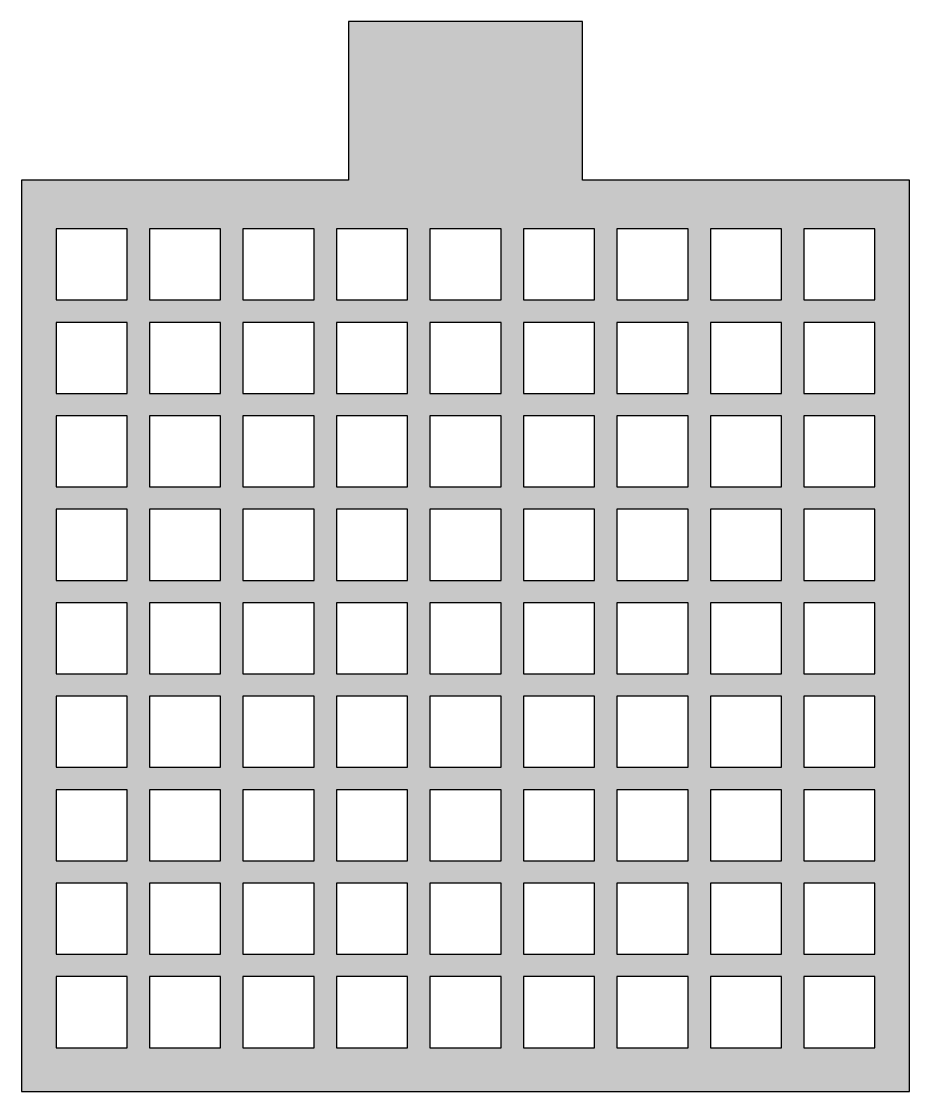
# Model space of a CAD drawing. Header units: millimetres. Extents: x -663 to 207, y 62 to 291.
# Drawn here: x -662.8 to -472.8, y 61.5 to 290.5 of the extents above; entities that cross this region are included whole.
import ezdxf

# ---------------------------------------------------------------- set-up
doc = ezdxf.new("R2010")
doc.units = ezdxf.units.MM
doc.layers.add('MASTER', color=1, linetype='Continuous')

msp = doc.modelspace()

# ---------------------------------------------------------------- hatches: boundary and pattern name
at = {"linetype": 'Continuous', "true_color": 0xadd8e6}
h = msp.add_hatch(color=254, dxfattribs=at)
h.paths.add_polyline_path([(-472.846981, 256.548787), (-542.846981, 256.548787), (-542.846981, 290.548787), (-592.846981, 290.548787), (-592.846981, 256.548787), (-662.846981, 256.548787), (-662.846981, 61.548787), (-472.846981, 61.548787)])
h.paths.add_polyline_path([(-655.446981, 150.948787), (-655.446981, 166.148787), (-640.246981, 166.148787), (-640.246981, 150.948787)], flags=16)
h.paths.add_polyline_path([(-655.446981, 146.148787), (-640.246981, 146.148787), (-640.246981, 130.948787), (-655.446981, 130.948787)], flags=16)
h.paths.add_polyline_path([(-655.446981, 170.948787), (-655.446981, 186.148787), (-640.246981, 186.148787), (-640.246981, 170.948787)], flags=16)
h.paths.add_polyline_path([(-635.446981, 150.948787), (-635.446981, 166.148787), (-620.246981, 166.148787), (-620.246981, 150.948787)], flags=16)
h.paths.add_polyline_path([(-635.446981, 146.148787), (-620.246981, 146.148787), (-620.246981, 130.948787), (-635.446981, 130.948787)], flags=16)
h.paths.add_polyline_path([(-655.446981, 126.148787), (-640.246981, 126.148787), (-640.246981, 110.948787), (-655.446981, 110.948787)], flags=16)
h.paths.add_polyline_path([(-635.446981, 170.948787), (-635.446981, 186.148787), (-620.246981, 186.148787), (-620.246981, 170.948787)], flags=16)
h.paths.add_polyline_path([(-635.446981, 126.148787), (-620.246981, 126.148787), (-620.246981, 110.948787), (-635.446981, 110.948787)], flags=16)
h.paths.add_polyline_path([(-655.446981, 190.948787), (-655.446981, 206.148787), (-640.246981, 206.148787), (-640.246981, 190.948787)], flags=16)
h.paths.add_polyline_path([(-615.446981, 150.948787), (-615.446981, 166.148787), (-600.246981, 166.148787), (-600.246981, 150.948787)], flags=16)
h.paths.add_polyline_path([(-615.446981, 146.148787), (-600.246981, 146.148787), (-600.246981, 130.948787), (-615.446981, 130.948787)], flags=16)
h.paths.add_polyline_path([(-655.446981, 106.148787), (-640.246981, 106.148787), (-640.246981, 90.948787), (-655.446981, 90.948787)], flags=16)
h.paths.add_polyline_path([(-635.446981, 190.948787), (-635.446981, 206.148787), (-620.246981, 206.148787), (-620.246981, 190.948787)], flags=16)
h.paths.add_polyline_path([(-615.446981, 170.948787), (-615.446981, 186.148787), (-600.246981, 186.148787), (-600.246981, 170.948787)], flags=16)
h.paths.add_polyline_path([(-615.446981, 126.148787), (-600.246981, 126.148787), (-600.246981, 110.948787), (-615.446981, 110.948787)], flags=16)
h.paths.add_polyline_path([(-635.446981, 106.148787), (-620.246981, 106.148787), (-620.246981, 90.948787), (-635.446981, 90.948787)], flags=16)
h.paths.add_polyline_path([(-615.446981, 190.948787), (-615.446981, 206.148787), (-600.246981, 206.148787), (-600.246981, 190.948787)], flags=16)
h.paths.add_polyline_path([(-615.446981, 106.148787), (-600.246981, 106.148787), (-600.246981, 90.948787), (-615.446981, 90.948787)], flags=16)
h.paths.add_polyline_path([(-655.446981, 210.948787), (-655.446981, 226.148787), (-640.246981, 226.148787), (-640.246981, 210.948787)], flags=16)
h.paths.add_polyline_path([(-595.446981, 150.948787), (-595.446981, 166.148787), (-580.246981, 166.148787), (-580.246981, 150.948787)], flags=16)
h.paths.add_polyline_path([(-595.446981, 146.148787), (-580.246981, 146.148787), (-580.246981, 130.948787), (-595.446981, 130.948787)], flags=16)
h.paths.add_polyline_path([(-655.446981, 86.148787), (-640.246981, 86.148787), (-640.246981, 70.948787), (-655.446981, 70.948787)], flags=16)
h.paths.add_polyline_path([(-635.446981, 210.948787), (-635.446981, 226.148787), (-620.246981, 226.148787), (-620.246981, 210.948787)], flags=16)
h.paths.add_polyline_path([(-595.446981, 170.948787), (-595.446981, 186.148787), (-580.246981, 186.148787), (-580.246981, 170.948787)], flags=16)
h.paths.add_polyline_path([(-595.446981, 126.148787), (-580.246981, 126.148787), (-580.246981, 110.948787), (-595.446981, 110.948787)], flags=16)
h.paths.add_polyline_path([(-635.446981, 86.148787), (-620.246981, 86.148787), (-620.246981, 70.948787), (-635.446981, 70.948787)], flags=16)
h.paths.add_polyline_path([(-615.446981, 210.948787), (-615.446981, 226.148787), (-600.246981, 226.148787), (-600.246981, 210.948787)], flags=16)
h.paths.add_polyline_path([(-595.446981, 190.948787), (-595.446981, 206.148787), (-580.246981, 206.148787), (-580.246981, 190.948787)], flags=16)
h.paths.add_polyline_path([(-595.446981, 106.148787), (-580.246981, 106.148787), (-580.246981, 90.948787), (-595.446981, 90.948787)], flags=16)
h.paths.add_polyline_path([(-615.446981, 86.148787), (-600.246981, 86.148787), (-600.246981, 70.948787), (-615.446981, 70.948787)], flags=16)
h.paths.add_polyline_path([(-655.446981, 230.948787), (-655.446981, 246.148787), (-640.246981, 246.148787), (-640.246981, 230.948787)], flags=16)
h.paths.add_polyline_path([(-575.446981, 150.948787), (-575.446981, 166.148787), (-560.246981, 166.148787), (-560.246981, 150.948787)], flags=16)
h.paths.add_polyline_path([(-575.446981, 146.148787), (-560.246981, 146.148787), (-560.246981, 130.948787), (-575.446981, 130.948787)], flags=16)
h.paths.add_polyline_path([(-635.446981, 230.948787), (-635.446981, 246.148787), (-620.246981, 246.148787), (-620.246981, 230.948787)], flags=16)
h.paths.add_polyline_path([(-575.446981, 170.948787), (-575.446981, 186.148787), (-560.246981, 186.148787), (-560.246981, 170.948787)], flags=16)
h.paths.add_polyline_path([(-575.446981, 126.148787), (-560.246981, 126.148787), (-560.246981, 110.948787), (-575.446981, 110.948787)], flags=16)
h.paths.add_polyline_path([(-595.446981, 210.948787), (-595.446981, 226.148787), (-580.246981, 226.148787), (-580.246981, 210.948787)], flags=16)
h.paths.add_polyline_path([(-595.446981, 86.148787), (-580.246981, 86.148787), (-580.246981, 70.948787), (-595.446981, 70.948787)], flags=16)
h.paths.add_polyline_path([(-615.446981, 230.948787), (-615.446981, 246.148787), (-600.246981, 246.148787), (-600.246981, 230.948787)], flags=16)
h.paths.add_polyline_path([(-575.446981, 190.948787), (-575.446981, 206.148787), (-560.246981, 206.148787), (-560.246981, 190.948787)], flags=16)
h.paths.add_polyline_path([(-575.446981, 106.148787), (-560.246981, 106.148787), (-560.246981, 90.948787), (-575.446981, 90.948787)], flags=16)
h.paths.add_polyline_path([(-595.446981, 230.948787), (-595.446981, 246.148787), (-580.246981, 246.148787), (-580.246981, 230.948787)], flags=16)
h.paths.add_polyline_path([(-555.446981, 150.948787), (-555.446981, 166.148787), (-540.246981, 166.148787), (-540.246981, 150.948787)], flags=16)
h.paths.add_polyline_path([(-555.446981, 146.148787), (-540.246981, 146.148787), (-540.246981, 130.948787), (-555.446981, 130.948787)], flags=16)
h.paths.add_polyline_path([(-575.446981, 210.948787), (-575.446981, 226.148787), (-560.246981, 226.148787), (-560.246981, 210.948787)], flags=16)
h.paths.add_polyline_path([(-575.446981, 86.148787), (-560.246981, 86.148787), (-560.246981, 70.948787), (-575.446981, 70.948787)], flags=16)
h.paths.add_polyline_path([(-555.446981, 170.948787), (-555.446981, 186.148787), (-540.246981, 186.148787), (-540.246981, 170.948787)], flags=16)
h.paths.add_polyline_path([(-555.446981, 126.148787), (-540.246981, 126.148787), (-540.246981, 110.948787), (-555.446981, 110.948787)], flags=16)
h.paths.add_polyline_path([(-555.446981, 190.948787), (-555.446981, 206.148787), (-540.246981, 206.148787), (-540.246981, 190.948787)], flags=16)
h.paths.add_polyline_path([(-555.446981, 106.148787), (-540.246981, 106.148787), (-540.246981, 90.948787), (-555.446981, 90.948787)], flags=16)
h.paths.add_polyline_path([(-575.446981, 230.948787), (-575.446981, 246.148787), (-560.246981, 246.148787), (-560.246981, 230.948787)], flags=16)
h.paths.add_polyline_path([(-555.446981, 210.948787), (-555.446981, 226.148787), (-540.246981, 226.148787), (-540.246981, 210.948787)], flags=16)
h.paths.add_polyline_path([(-555.446981, 86.148787), (-540.246981, 86.148787), (-540.246981, 70.948787), (-555.446981, 70.948787)], flags=16)
h.paths.add_polyline_path([(-535.446981, 150.948787), (-535.446981, 166.148787), (-520.246981, 166.148787), (-520.246981, 150.948787)], flags=16)
h.paths.add_polyline_path([(-535.446981, 146.148787), (-520.246981, 146.148787), (-520.246981, 130.948787), (-535.446981, 130.948787)], flags=16)
h.paths.add_polyline_path([(-535.446981, 170.948787), (-535.446981, 186.148787), (-520.246981, 186.148787), (-520.246981, 170.948787)], flags=16)
h.paths.add_polyline_path([(-535.446981, 126.148787), (-520.246981, 126.148787), (-520.246981, 110.948787), (-535.446981, 110.948787)], flags=16)
h.paths.add_polyline_path([(-535.446981, 190.948787), (-535.446981, 206.148787), (-520.246981, 206.148787), (-520.246981, 190.948787)], flags=16)
h.paths.add_polyline_path([(-535.446981, 106.148787), (-520.246981, 106.148787), (-520.246981, 90.948787), (-535.446981, 90.948787)], flags=16)
h.paths.add_polyline_path([(-555.446981, 230.948787), (-555.446981, 246.148787), (-540.246981, 246.148787), (-540.246981, 230.948787)], flags=16)
h.paths.add_polyline_path([(-535.446981, 210.948787), (-535.446981, 226.148787), (-520.246981, 226.148787), (-520.246981, 210.948787)], flags=16)
h.paths.add_polyline_path([(-535.446981, 86.148787), (-520.246981, 86.148787), (-520.246981, 70.948787), (-535.446981, 70.948787)], flags=16)
h.paths.add_polyline_path([(-515.446981, 150.948787), (-515.446981, 166.148787), (-500.246981, 166.148787), (-500.246981, 150.948787)], flags=16)
h.paths.add_polyline_path([(-515.446981, 146.148787), (-500.246981, 146.148787), (-500.246981, 130.948787), (-515.446981, 130.948787)], flags=16)
h.paths.add_polyline_path([(-515.446981, 170.948787), (-515.446981, 186.148787), (-500.246981, 186.148787), (-500.246981, 170.948787)], flags=16)
h.paths.add_polyline_path([(-515.446981, 126.148787), (-500.246981, 126.148787), (-500.246981, 110.948787), (-515.446981, 110.948787)], flags=16)
h.paths.add_polyline_path([(-535.446981, 230.948787), (-535.446981, 246.148787), (-520.246981, 246.148787), (-520.246981, 230.948787)], flags=16)
h.paths.add_polyline_path([(-515.446981, 190.948787), (-515.446981, 206.148787), (-500.246981, 206.148787), (-500.246981, 190.948787)], flags=16)
h.paths.add_polyline_path([(-515.446981, 106.148787), (-500.246981, 106.148787), (-500.246981, 90.948787), (-515.446981, 90.948787)], flags=16)
h.paths.add_polyline_path([(-515.446981, 210.948787), (-515.446981, 226.148787), (-500.246981, 226.148787), (-500.246981, 210.948787)], flags=16)
h.paths.add_polyline_path([(-515.446981, 86.148787), (-500.246981, 86.148787), (-500.246981, 70.948787), (-515.446981, 70.948787)], flags=16)
h.paths.add_polyline_path([(-495.446981, 150.948787), (-495.446981, 166.148787), (-480.246981, 166.148787), (-480.246981, 150.948787)], flags=16)
h.paths.add_polyline_path([(-495.446981, 146.148787), (-480.246981, 146.148787), (-480.246981, 130.948787), (-495.446981, 130.948787)], flags=16)
h.paths.add_polyline_path([(-495.446981, 170.948787), (-495.446981, 186.148787), (-480.246981, 186.148787), (-480.246981, 170.948787)], flags=16)
h.paths.add_polyline_path([(-515.446981, 230.948787), (-515.446981, 246.148787), (-500.246981, 246.148787), (-500.246981, 230.948787)], flags=16)
h.paths.add_polyline_path([(-495.446981, 126.148787), (-480.246981, 126.148787), (-480.246981, 110.948787), (-495.446981, 110.948787)], flags=16)
h.paths.add_polyline_path([(-495.446981, 190.948787), (-495.446981, 206.148787), (-480.246981, 206.148787), (-480.246981, 190.948787)], flags=16)
h.paths.add_polyline_path([(-495.446981, 106.148787), (-480.246981, 106.148787), (-480.246981, 90.948787), (-495.446981, 90.948787)], flags=16)
h.paths.add_polyline_path([(-495.446981, 210.948787), (-495.446981, 226.148787), (-480.246981, 226.148787), (-480.246981, 210.948787)], flags=16)
h.paths.add_polyline_path([(-495.446981, 86.148787), (-480.246981, 86.148787), (-480.246981, 70.948787), (-495.446981, 70.948787)], flags=16)
h.paths.add_polyline_path([(-495.446981, 230.948787), (-495.446981, 246.148787), (-480.246981, 246.148787), (-480.246981, 230.948787)], flags=16)

# ---------------------------------------------------------------- linework, layer by layer
at = {"layer": 'MASTER'}
for points in [[(-592.846981, 290.548787), (-592.846981, 256.548787)], [(-542.846981, 290.548787), (-592.846981, 290.548787)], [(-542.846981, 256.548787), (-542.846981, 290.548787)], [(-592.846981, 256.548787), (-662.846981, 256.548787)], [(-662.846981, 256.548787), (-662.846981, 61.548787)], [(-472.846981, 256.548787), (-542.846981, 256.548787)], [(-472.846981, 61.548787), (-472.846981, 256.548787)], [(-655.446981, 246.148787), (-655.446981, 230.948787)], [(-640.246981, 246.148787), (-655.446981, 246.148787)], [(-640.246981, 230.948787), (-640.246981, 246.148787)], [(-635.446981, 246.148787), (-635.446981, 230.948787)], [(-620.246981, 246.148787), (-635.446981, 246.148787)], [(-620.246981, 230.948787), (-620.246981, 246.148787)], [(-615.446981, 246.148787), (-615.446981, 230.948787)], [(-600.246981, 246.148787), (-615.446981, 246.148787)], [(-600.246981, 230.948787), (-600.246981, 246.148787)], [(-595.446981, 246.148787), (-595.446981, 230.948787)], [(-580.246981, 246.148787), (-595.446981, 246.148787)], [(-580.246981, 230.948787), (-580.246981, 246.148787)], [(-575.446981, 246.148787), (-575.446981, 230.948787)], [(-560.246981, 246.148787), (-575.446981, 246.148787)], [(-560.246981, 230.948787), (-560.246981, 246.148787)], [(-555.446981, 246.148787), (-555.446981, 230.948787)], [(-540.246981, 246.148787), (-555.446981, 246.148787)], [(-540.246981, 230.948787), (-540.246981, 246.148787)], [(-535.446981, 246.148787), (-535.446981, 230.948787)], [(-520.246981, 246.148787), (-535.446981, 246.148787)], [(-520.246981, 230.948787), (-520.246981, 246.148787)], [(-515.446981, 246.148787), (-515.446981, 230.948787)], [(-500.246981, 246.148787), (-515.446981, 246.148787)], [(-500.246981, 230.948787), (-500.246981, 246.148787)], [(-495.446981, 246.148787), (-495.446981, 230.948787)], [(-480.246981, 246.148787), (-495.446981, 246.148787)], [(-480.246981, 230.948787), (-480.246981, 246.148787)], [(-655.446981, 230.948787), (-640.246981, 230.948787)], [(-635.446981, 230.948787), (-620.246981, 230.948787)], [(-615.446981, 230.948787), (-600.246981, 230.948787)], [(-595.446981, 230.948787), (-580.246981, 230.948787)], [(-575.446981, 230.948787), (-560.246981, 230.948787)], [(-555.446981, 230.948787), (-540.246981, 230.948787)], [(-535.446981, 230.948787), (-520.246981, 230.948787)], [(-515.446981, 230.948787), (-500.246981, 230.948787)], [(-495.446981, 230.948787), (-480.246981, 230.948787)], [(-655.446981, 226.148787), (-655.446981, 210.948787)], [(-640.246981, 226.148787), (-655.446981, 226.148787)], [(-640.246981, 210.948787), (-640.246981, 226.148787)], [(-635.446981, 226.148787), (-635.446981, 210.948787)], [(-620.246981, 226.148787), (-635.446981, 226.148787)], [(-620.246981, 210.948787), (-620.246981, 226.148787)], [(-615.446981, 226.148787), (-615.446981, 210.948787)], [(-600.246981, 226.148787), (-615.446981, 226.148787)], [(-600.246981, 210.948787), (-600.246981, 226.148787)], [(-595.446981, 226.148787), (-595.446981, 210.948787)], [(-580.246981, 226.148787), (-595.446981, 226.148787)], [(-580.246981, 210.948787), (-580.246981, 226.148787)], [(-575.446981, 226.148787), (-575.446981, 210.948787)], [(-560.246981, 226.148787), (-575.446981, 226.148787)], [(-560.246981, 210.948787), (-560.246981, 226.148787)], [(-555.446981, 226.148787), (-555.446981, 210.948787)], [(-540.246981, 226.148787), (-555.446981, 226.148787)], [(-540.246981, 210.948787), (-540.246981, 226.148787)], [(-535.446981, 226.148787), (-535.446981, 210.948787)], [(-520.246981, 226.148787), (-535.446981, 226.148787)], [(-520.246981, 210.948787), (-520.246981, 226.148787)], [(-515.446981, 226.148787), (-515.446981, 210.948787)], [(-500.246981, 226.148787), (-515.446981, 226.148787)], [(-500.246981, 210.948787), (-500.246981, 226.148787)], [(-495.446981, 226.148787), (-495.446981, 210.948787)], [(-480.246981, 226.148787), (-495.446981, 226.148787)], [(-480.246981, 210.948787), (-480.246981, 226.148787)], [(-655.446981, 210.948787), (-640.246981, 210.948787)], [(-635.446981, 210.948787), (-620.246981, 210.948787)], [(-615.446981, 210.948787), (-600.246981, 210.948787)], [(-595.446981, 210.948787), (-580.246981, 210.948787)], [(-575.446981, 210.948787), (-560.246981, 210.948787)], [(-555.446981, 210.948787), (-540.246981, 210.948787)], [(-535.446981, 210.948787), (-520.246981, 210.948787)], [(-515.446981, 210.948787), (-500.246981, 210.948787)], [(-495.446981, 210.948787), (-480.246981, 210.948787)], [(-655.446981, 206.148787), (-655.446981, 190.948787)], [(-640.246981, 206.148787), (-655.446981, 206.148787)], [(-640.246981, 190.948787), (-640.246981, 206.148787)], [(-635.446981, 206.148787), (-635.446981, 190.948787)], [(-620.246981, 206.148787), (-635.446981, 206.148787)], [(-620.246981, 190.948787), (-620.246981, 206.148787)], [(-615.446981, 206.148787), (-615.446981, 190.948787)], [(-600.246981, 206.148787), (-615.446981, 206.148787)], [(-600.246981, 190.948787), (-600.246981, 206.148787)], [(-595.446981, 206.148787), (-595.446981, 190.948787)], [(-580.246981, 206.148787), (-595.446981, 206.148787)], [(-580.246981, 190.948787), (-580.246981, 206.148787)], [(-575.446981, 206.148787), (-575.446981, 190.948787)], [(-560.246981, 206.148787), (-575.446981, 206.148787)], [(-560.246981, 190.948787), (-560.246981, 206.148787)], [(-555.446981, 206.148787), (-555.446981, 190.948787)], [(-540.246981, 206.148787), (-555.446981, 206.148787)], [(-540.246981, 190.948787), (-540.246981, 206.148787)], [(-535.446981, 206.148787), (-535.446981, 190.948787)], [(-520.246981, 206.148787), (-535.446981, 206.148787)], [(-520.246981, 190.948787), (-520.246981, 206.148787)], [(-515.446981, 206.148787), (-515.446981, 190.948787)], [(-500.246981, 206.148787), (-515.446981, 206.148787)], [(-500.246981, 190.948787), (-500.246981, 206.148787)], [(-495.446981, 206.148787), (-495.446981, 190.948787)], [(-480.246981, 206.148787), (-495.446981, 206.148787)], [(-480.246981, 190.948787), (-480.246981, 206.148787)], [(-655.446981, 190.948787), (-640.246981, 190.948787)], [(-635.446981, 190.948787), (-620.246981, 190.948787)], [(-615.446981, 190.948787), (-600.246981, 190.948787)], [(-595.446981, 190.948787), (-580.246981, 190.948787)], [(-575.446981, 190.948787), (-560.246981, 190.948787)], [(-555.446981, 190.948787), (-540.246981, 190.948787)], [(-535.446981, 190.948787), (-520.246981, 190.948787)], [(-515.446981, 190.948787), (-500.246981, 190.948787)], [(-495.446981, 190.948787), (-480.246981, 190.948787)], [(-655.446981, 186.148787), (-655.446981, 170.948787)], [(-640.246981, 186.148787), (-655.446981, 186.148787)], [(-640.246981, 170.948787), (-640.246981, 186.148787)], [(-635.446981, 186.148787), (-635.446981, 170.948787)], [(-620.246981, 186.148787), (-635.446981, 186.148787)], [(-620.246981, 170.948787), (-620.246981, 186.148787)], [(-615.446981, 186.148787), (-615.446981, 170.948787)], [(-600.246981, 186.148787), (-615.446981, 186.148787)], [(-600.246981, 170.948787), (-600.246981, 186.148787)], [(-595.446981, 186.148787), (-595.446981, 170.948787)], [(-580.246981, 186.148787), (-595.446981, 186.148787)], [(-580.246981, 170.948787), (-580.246981, 186.148787)], [(-575.446981, 186.148787), (-575.446981, 170.948787)], [(-560.246981, 186.148787), (-575.446981, 186.148787)], [(-560.246981, 170.948787), (-560.246981, 186.148787)], [(-555.446981, 186.148787), (-555.446981, 170.948787)], [(-540.246981, 186.148787), (-555.446981, 186.148787)], [(-540.246981, 170.948787), (-540.246981, 186.148787)], [(-535.446981, 186.148787), (-535.446981, 170.948787)], [(-520.246981, 186.148787), (-535.446981, 186.148787)], [(-520.246981, 170.948787), (-520.246981, 186.148787)], [(-515.446981, 186.148787), (-515.446981, 170.948787)], [(-500.246981, 186.148787), (-515.446981, 186.148787)], [(-500.246981, 170.948787), (-500.246981, 186.148787)], [(-495.446981, 186.148787), (-495.446981, 170.948787)], [(-480.246981, 186.148787), (-495.446981, 186.148787)], [(-480.246981, 170.948787), (-480.246981, 186.148787)], [(-655.446981, 170.948787), (-640.246981, 170.948787)], [(-635.446981, 170.948787), (-620.246981, 170.948787)], [(-615.446981, 170.948787), (-600.246981, 170.948787)], [(-595.446981, 170.948787), (-580.246981, 170.948787)], [(-575.446981, 170.948787), (-560.246981, 170.948787)], [(-555.446981, 170.948787), (-540.246981, 170.948787)], [(-535.446981, 170.948787), (-520.246981, 170.948787)], [(-515.446981, 170.948787), (-500.246981, 170.948787)], [(-495.446981, 170.948787), (-480.246981, 170.948787)], [(-655.446981, 166.148787), (-655.446981, 150.948787)], [(-640.246981, 166.148787), (-655.446981, 166.148787)], [(-640.246981, 150.948787), (-640.246981, 166.148787)], [(-635.446981, 166.148787), (-635.446981, 150.948787)], [(-620.246981, 166.148787), (-635.446981, 166.148787)], [(-620.246981, 150.948787), (-620.246981, 166.148787)], [(-615.446981, 166.148787), (-615.446981, 150.948787)], [(-600.246981, 166.148787), (-615.446981, 166.148787)], [(-600.246981, 150.948787), (-600.246981, 166.148787)], [(-595.446981, 166.148787), (-595.446981, 150.948787)], [(-580.246981, 166.148787), (-595.446981, 166.148787)], [(-580.246981, 150.948787), (-580.246981, 166.148787)], [(-575.446981, 166.148787), (-575.446981, 150.948787)], [(-560.246981, 166.148787), (-575.446981, 166.148787)], [(-560.246981, 150.948787), (-560.246981, 166.148787)], [(-555.446981, 166.148787), (-555.446981, 150.948787)], [(-540.246981, 166.148787), (-555.446981, 166.148787)], [(-540.246981, 150.948787), (-540.246981, 166.148787)], [(-535.446981, 166.148787), (-535.446981, 150.948787)], [(-520.246981, 166.148787), (-535.446981, 166.148787)], [(-520.246981, 150.948787), (-520.246981, 166.148787)], [(-515.446981, 166.148787), (-515.446981, 150.948787)], [(-500.246981, 166.148787), (-515.446981, 166.148787)], [(-500.246981, 150.948787), (-500.246981, 166.148787)], [(-495.446981, 166.148787), (-495.446981, 150.948787)], [(-480.246981, 166.148787), (-495.446981, 166.148787)], [(-480.246981, 150.948787), (-480.246981, 166.148787)], [(-655.446981, 150.948787), (-640.246981, 150.948787)], [(-635.446981, 150.948787), (-620.246981, 150.948787)], [(-615.446981, 150.948787), (-600.246981, 150.948787)], [(-595.446981, 150.948787), (-580.246981, 150.948787)], [(-575.446981, 150.948787), (-560.246981, 150.948787)], [(-555.446981, 150.948787), (-540.246981, 150.948787)], [(-535.446981, 150.948787), (-520.246981, 150.948787)], [(-515.446981, 150.948787), (-500.246981, 150.948787)], [(-495.446981, 150.948787), (-480.246981, 150.948787)], [(-655.446981, 146.148787), (-655.446981, 130.948787)], [(-640.246981, 146.148787), (-655.446981, 146.148787)], [(-640.246981, 130.948787), (-640.246981, 146.148787)], [(-635.446981, 146.148787), (-635.446981, 130.948787)], [(-620.246981, 146.148787), (-635.446981, 146.148787)], [(-620.246981, 130.948787), (-620.246981, 146.148787)], [(-615.446981, 146.148787), (-615.446981, 130.948787)], [(-600.246981, 146.148787), (-615.446981, 146.148787)], [(-600.246981, 130.948787), (-600.246981, 146.148787)], [(-595.446981, 146.148787), (-595.446981, 130.948787)], [(-580.246981, 146.148787), (-595.446981, 146.148787)], [(-580.246981, 130.948787), (-580.246981, 146.148787)], [(-575.446981, 146.148787), (-575.446981, 130.948787)], [(-560.246981, 146.148787), (-575.446981, 146.148787)], [(-560.246981, 130.948787), (-560.246981, 146.148787)], [(-555.446981, 146.148787), (-555.446981, 130.948787)], [(-540.246981, 146.148787), (-555.446981, 146.148787)], [(-540.246981, 130.948787), (-540.246981, 146.148787)], [(-535.446981, 146.148787), (-535.446981, 130.948787)], [(-520.246981, 146.148787), (-535.446981, 146.148787)], [(-520.246981, 130.948787), (-520.246981, 146.148787)], [(-515.446981, 146.148787), (-515.446981, 130.948787)], [(-500.246981, 146.148787), (-515.446981, 146.148787)], [(-500.246981, 130.948787), (-500.246981, 146.148787)], [(-495.446981, 146.148787), (-495.446981, 130.948787)], [(-480.246981, 146.148787), (-495.446981, 146.148787)], [(-480.246981, 130.948787), (-480.246981, 146.148787)], [(-655.446981, 130.948787), (-640.246981, 130.948787)], [(-635.446981, 130.948787), (-620.246981, 130.948787)], [(-615.446981, 130.948787), (-600.246981, 130.948787)], [(-595.446981, 130.948787), (-580.246981, 130.948787)], [(-575.446981, 130.948787), (-560.246981, 130.948787)], [(-555.446981, 130.948787), (-540.246981, 130.948787)], [(-535.446981, 130.948787), (-520.246981, 130.948787)], [(-515.446981, 130.948787), (-500.246981, 130.948787)], [(-495.446981, 130.948787), (-480.246981, 130.948787)], [(-655.446981, 126.148787), (-655.446981, 110.948787)], [(-640.246981, 126.148787), (-655.446981, 126.148787)], [(-640.246981, 110.948787), (-640.246981, 126.148787)], [(-635.446981, 126.148787), (-635.446981, 110.948787)], [(-620.246981, 126.148787), (-635.446981, 126.148787)], [(-620.246981, 110.948787), (-620.246981, 126.148787)], [(-615.446981, 126.148787), (-615.446981, 110.948787)], [(-600.246981, 126.148787), (-615.446981, 126.148787)], [(-600.246981, 110.948787), (-600.246981, 126.148787)], [(-595.446981, 126.148787), (-595.446981, 110.948787)], [(-580.246981, 126.148787), (-595.446981, 126.148787)], [(-580.246981, 110.948787), (-580.246981, 126.148787)], [(-575.446981, 126.148787), (-575.446981, 110.948787)], [(-560.246981, 126.148787), (-575.446981, 126.148787)], [(-560.246981, 110.948787), (-560.246981, 126.148787)], [(-555.446981, 126.148787), (-555.446981, 110.948787)], [(-540.246981, 126.148787), (-555.446981, 126.148787)], [(-540.246981, 110.948787), (-540.246981, 126.148787)], [(-535.446981, 126.148787), (-535.446981, 110.948787)], [(-520.246981, 126.148787), (-535.446981, 126.148787)], [(-520.246981, 110.948787), (-520.246981, 126.148787)], [(-515.446981, 126.148787), (-515.446981, 110.948787)], [(-500.246981, 126.148787), (-515.446981, 126.148787)], [(-500.246981, 110.948787), (-500.246981, 126.148787)], [(-495.446981, 126.148787), (-495.446981, 110.948787)], [(-480.246981, 126.148787), (-495.446981, 126.148787)], [(-480.246981, 110.948787), (-480.246981, 126.148787)], [(-655.446981, 110.948787), (-640.246981, 110.948787)], [(-635.446981, 110.948787), (-620.246981, 110.948787)], [(-615.446981, 110.948787), (-600.246981, 110.948787)], [(-595.446981, 110.948787), (-580.246981, 110.948787)], [(-575.446981, 110.948787), (-560.246981, 110.948787)], [(-555.446981, 110.948787), (-540.246981, 110.948787)], [(-535.446981, 110.948787), (-520.246981, 110.948787)], [(-515.446981, 110.948787), (-500.246981, 110.948787)], [(-495.446981, 110.948787), (-480.246981, 110.948787)], [(-655.446981, 106.148787), (-655.446981, 90.948787)], [(-640.246981, 106.148787), (-655.446981, 106.148787)], [(-640.246981, 90.948787), (-640.246981, 106.148787)], [(-635.446981, 106.148787), (-635.446981, 90.948787)], [(-620.246981, 106.148787), (-635.446981, 106.148787)], [(-620.246981, 90.948787), (-620.246981, 106.148787)], [(-615.446981, 106.148787), (-615.446981, 90.948787)], [(-600.246981, 106.148787), (-615.446981, 106.148787)], [(-600.246981, 90.948787), (-600.246981, 106.148787)], [(-595.446981, 106.148787), (-595.446981, 90.948787)], [(-580.246981, 106.148787), (-595.446981, 106.148787)], [(-580.246981, 90.948787), (-580.246981, 106.148787)], [(-575.446981, 106.148787), (-575.446981, 90.948787)], [(-560.246981, 106.148787), (-575.446981, 106.148787)], [(-560.246981, 90.948787), (-560.246981, 106.148787)], [(-555.446981, 106.148787), (-555.446981, 90.948787)], [(-540.246981, 106.148787), (-555.446981, 106.148787)], [(-540.246981, 90.948787), (-540.246981, 106.148787)], [(-535.446981, 106.148787), (-535.446981, 90.948787)], [(-520.246981, 106.148787), (-535.446981, 106.148787)], [(-520.246981, 90.948787), (-520.246981, 106.148787)], [(-515.446981, 106.148787), (-515.446981, 90.948787)], [(-500.246981, 106.148787), (-515.446981, 106.148787)], [(-500.246981, 90.948787), (-500.246981, 106.148787)], [(-495.446981, 106.148787), (-495.446981, 90.948787)], [(-480.246981, 106.148787), (-495.446981, 106.148787)], [(-480.246981, 90.948787), (-480.246981, 106.148787)], [(-655.446981, 90.948787), (-640.246981, 90.948787)], [(-635.446981, 90.948787), (-620.246981, 90.948787)], [(-615.446981, 90.948787), (-600.246981, 90.948787)], [(-595.446981, 90.948787), (-580.246981, 90.948787)], [(-575.446981, 90.948787), (-560.246981, 90.948787)], [(-555.446981, 90.948787), (-540.246981, 90.948787)], [(-535.446981, 90.948787), (-520.246981, 90.948787)], [(-515.446981, 90.948787), (-500.246981, 90.948787)], [(-495.446981, 90.948787), (-480.246981, 90.948787)], [(-640.246981, 86.148787), (-655.446981, 86.148787)], [(-655.446981, 86.148787), (-655.446981, 70.948787)], [(-640.246981, 70.948787), (-640.246981, 86.148787)], [(-620.246981, 86.148787), (-635.446981, 86.148787)], [(-635.446981, 86.148787), (-635.446981, 70.948787)], [(-620.246981, 70.948787), (-620.246981, 86.148787)], [(-615.446981, 86.148787), (-615.446981, 70.948787)], [(-600.246981, 86.148787), (-615.446981, 86.148787)], [(-600.246981, 70.948787), (-600.246981, 86.148787)], [(-595.446981, 86.148787), (-595.446981, 70.948787)], [(-580.246981, 86.148787), (-595.446981, 86.148787)], [(-580.246981, 70.948787), (-580.246981, 86.148787)], [(-575.446981, 86.148787), (-575.446981, 70.948787)], [(-560.246981, 86.148787), (-575.446981, 86.148787)], [(-560.246981, 70.948787), (-560.246981, 86.148787)], [(-555.446981, 86.148787), (-555.446981, 70.948787)], [(-540.246981, 86.148787), (-555.446981, 86.148787)], [(-540.246981, 70.948787), (-540.246981, 86.148787)], [(-535.446981, 86.148787), (-535.446981, 70.948787)], [(-520.246981, 86.148787), (-535.446981, 86.148787)], [(-520.246981, 70.948787), (-520.246981, 86.148787)], [(-515.446981, 86.148787), (-515.446981, 70.948787)], [(-500.246981, 86.148787), (-515.446981, 86.148787)], [(-500.246981, 70.948787), (-500.246981, 86.148787)], [(-495.446981, 86.148787), (-495.446981, 70.948787)], [(-480.246981, 86.148787), (-495.446981, 86.148787)], [(-480.246981, 70.948787), (-480.246981, 86.148787)], [(-655.446981, 70.948787), (-640.246981, 70.948787)], [(-635.446981, 70.948787), (-620.246981, 70.948787)], [(-615.446981, 70.948787), (-600.246981, 70.948787)], [(-595.446981, 70.948787), (-580.246981, 70.948787)], [(-575.446981, 70.948787), (-560.246981, 70.948787)], [(-555.446981, 70.948787), (-540.246981, 70.948787)], [(-535.446981, 70.948787), (-520.246981, 70.948787)], [(-515.446981, 70.948787), (-500.246981, 70.948787)], [(-495.446981, 70.948787), (-480.246981, 70.948787)], [(-662.846981, 61.548787), (-472.846981, 61.548787)]]:
    msp.add_lwpolyline(points, dxfattribs=at)

doc.saveas('drawing.dxf')
